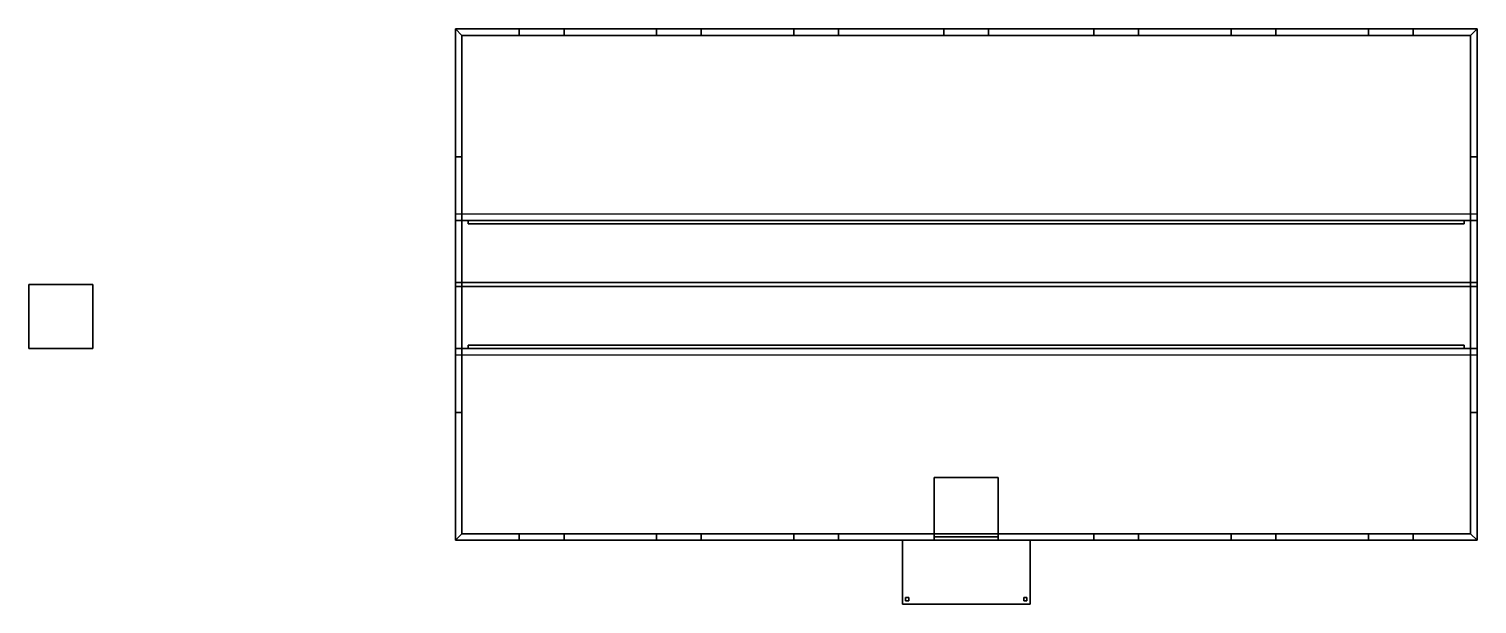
# Model space of a CAD drawing. Header units: millimetres. Extents: x -14.7 to 8, y -5 to 4.
import ezdxf

# ---------------------------------------------------------------- set-up
doc = ezdxf.new("R2010")
doc.units = ezdxf.units.MM
for name, color, linetype in [('dead', 2, 'Continuous'), ('door', 1, 'Continuous'), ('tmp', 4, 'Continuous')]:
    doc.layers.add(name, color=color, linetype=linetype)

msp = doc.modelspace()

# ---------------------------------------------------------------- linework, layer by layer
for points in [[(-8, 4), (-8, 2), (-8, 2, 2.5), (-8, 4, 2.5)], [(8, 1, 4.389), (8, 4, 2.5), (-8, 4, 2.5), (-8, 1, 4.389)], [(-7, 4, 1), (-8, 4), (-8, 4, 2.5), (-7, 4, 2)], [(-6.3, 4, 1), (-0.5, 4), (-8, 4), (-7, 4, 1)], [(-6.3, 4, 2), (-7, 4, 2), (-8, 4, 2.5)], [(-4.85, 4, 2), (-6.3, 4, 2), (-8, 4, 2.5), (-1, 4, 2.5)], [(-8, 4, 2.5), (-8, 2, 2.5), (-8, 1.5, 3), (-8, 1, 4.389)], [(-7, 3.9, 1), (-7, 4, 1), (-7, 4, 2), (-7, 3.9, 2)], [(-6.3, 3.9, 1), (-6.3, 4, 1), (-7, 4, 1), (-7, 3.9, 1)], [(-6.3, 3.9, 1), (-7, 3.9, 1), (-7, 3.9, 2), (-6.3, 3.9, 2)], [(-6.3, 3.9, 2), (-6.3, 4, 2), (-6.3, 4, 1), (-6.3, 3.9, 1)], [(-4.85, 4, 1), (-6.3, 4, 1), (-6.3, 4, 2), (-4.85, 4, 2)], [(-4.85, 4, 1), (-0.5, 4), (-0.5, 4), (-6.3, 4, 1)], [(-4.85, 3.9, 1), (-4.85, 4, 1), (-4.85, 4, 2), (-4.85, 3.9, 2)], [(-4.15, 3.9, 1), (-4.15, 4, 1), (-4.85, 4, 1), (-4.85, 3.9, 1)], [(-4.15, 4, 1), (-0.5, 4), (-0.5, 4), (-4.85, 4, 1)], [(-4.15, 4, 2), (-4.85, 4, 2), (-1, 4, 2.5)], [(-4.15, 3.9, 1), (-4.85, 3.9, 1), (-4.85, 3.9, 2), (-4.15, 3.9, 2)], [(-4.15, 3.9, 2), (-4.15, 4, 2), (-4.15, 4, 1), (-4.15, 3.9, 1)], [(-2.7, 4, 1), (-4.15, 4, 1), (-4.15, 4, 2), (-2.7, 4, 2)], [(-2.7, 4, 1), (-0.5, 4), (-0.5, 4), (-4.15, 4, 1)], [(-2.7, 4, 2), (-4.15, 4, 2), (-1, 4, 2.5)], [(-2.7, 3.9, 1), (-2.7, 4, 1), (-2.7, 4, 2), (-2.7, 3.9, 2)], [(-2, 3.9, 1), (-2, 4, 1), (-2.7, 4, 1), (-2.7, 3.9, 1)], [(-2, 4, 1), (-0.5, 4), (-0.5, 4), (-2.7, 4, 1)], [(-2, 3.9, 1), (-2.7, 3.9, 1), (-2.7, 3.9, 2), (-2, 3.9, 2)], [(-2, 3.9, 2), (-2, 4, 2), (-2, 4, 1), (-2, 3.9, 1)], [(-2, 4, 2), (-1, 4, 2.5), (-0.5, 4), (-2, 4, 1)], [(-0.35, 4, 1), (-0.5, 4), (-1, 4, 2.5), (-0.35, 4, 2)], [(0.35, 4, 2), (-0.35, 4, 2), (-1, 4, 2.5), (1, 4, 2.5)], [(0.35, 4, 1), (0.5, 4), (-0.5, 4), (-0.35, 4, 1)], [(-0.35, 3.9, 1), (-0.35, 4, 1), (-0.35, 4, 2), (-0.35, 3.9, 2)], [(0.35, 3.9, 1), (0.35, 4, 1), (-0.35, 4, 1), (-0.35, 3.9, 1)], [(0.35, 3.9, 1), (-0.35, 3.9, 1), (-0.35, 3.9, 2), (0.35, 3.9, 2)], [(0.35, 3.9, 2), (0.35, 4, 2), (0.35, 4, 1), (0.35, 3.9, 1)], [(0.35, 4, 2), (1, 4, 2.5), (0.5, 4), (0.35, 4, 1)], [(2, 4, 1), (0.5, 4), (1, 4, 2.5), (2, 4, 2)], [(2.7, 4, 1), (0.5, 4), (0.5, 4), (2, 4, 1)], [(0.5, 4), (0.5, 4), (2.7, 4, 1), (4.15, 4, 1)], [(4.85, 4, 1), (0.5, 4), (0.5, 4), (4.15, 4, 1)], [(0.5, 4), (0.5, 4), (4.85, 4, 1), (6.3, 4, 1)], [(7, 4, 1), (8, 4), (0.5, 4), (6.3, 4, 1)], [(1, 4, 2.5), (2.7, 4, 2), (2, 4, 2), (1, 4, 2.5)], [(1, 4, 2.5), (4.15, 4, 2), (2.7, 4, 2), (1, 4, 2.5)], [(1, 4, 2.5), (4.85, 4, 2), (4.15, 4, 2), (1, 4, 2.5)], [(1, 4, 2.5), (6.3, 4, 2), (4.85, 4, 2), (1, 4, 2.5)], [(8, 4, 2.5), (7, 4, 2), (6.3, 4, 2), (1, 4, 2.5)], [(2, 3.9, 1), (2, 4, 1), (2, 4, 2), (2, 3.9, 2)], [(2.7, 3.9, 1), (2.7, 4, 1), (2, 4, 1), (2, 3.9, 1)], [(2.7, 3.9, 1), (2, 3.9, 1), (2, 3.9, 2), (2.7, 3.9, 2)], [(2.7, 3.9, 2), (2.7, 4, 2), (2.7, 4, 1), (2.7, 3.9, 1)], [(4.15, 4, 1), (2.7, 4, 1), (2.7, 4, 2), (4.15, 4, 2)], [(4.15, 3.9, 1), (4.15, 4, 1), (4.15, 4, 2), (4.15, 3.9, 2)], [(4.85, 3.9, 1), (4.85, 4, 1), (4.15, 4, 1), (4.15, 3.9, 1)], [(4.85, 3.9, 1), (4.15, 3.9, 1), (4.15, 3.9, 2), (4.85, 3.9, 2)], [(4.85, 3.9, 2), (4.85, 4, 2), (4.85, 4, 1), (4.85, 3.9, 1)], [(6.3, 4, 1), (4.85, 4, 1), (4.85, 4, 2), (6.3, 4, 2)], [(6.3, 3.9, 1), (6.3, 4, 1), (6.3, 4, 2), (6.3, 3.9, 2)], [(7, 3.9, 1), (7, 4, 1), (6.3, 4, 1), (6.3, 3.9, 1)], [(7, 3.9, 1), (6.3, 3.9, 1), (6.3, 3.9, 2), (7, 3.9, 2)], [(7, 3.9, 2), (7, 4, 2), (7, 4, 1), (7, 3.9, 1)], [(7, 4, 2), (8, 4, 2.5), (8, 4), (7, 4, 1)], [(8, 2), (8, 4), (8, 4, 2.5), (8, 2, 2.5)], [(8, 1.5, 3), (8, 2, 2.5), (8, 4, 2.5), (8, 1, 4.389)], [(-8, 2), (-8, -2), (-8, -2, 2.5), (-8, 2, 2.5)], [(-8, 2, 2.5), (-8, -2, 2.5), (-8, -1.5, 3), (-8, 1.5, 3)], [(8, -2), (8, 2), (8, 2, 2.5), (8, -2, 2.5)], [(8, -2, 2.5), (8, 2, 2.5), (8, 1.5, 3), (8, -1.5, 3)], [(-8, 1.5, 3), (-8, -1.5, 3), (-8, -1, 4.389), (-8, 1, 4.389)], [(8, -1.5, 3), (8, 1.5, 3), (8, 1, 4.389), (8, -1, 4.389)], [(8, 0.03, 6.1), (8, 1.1, 5.5), (-8, 1.1, 5.5), (-8, 0.03, 6.1)], [(-8, 1.1, 5.5), (-8, 1, 5.5), (-8, 0.03, 6.1)], [(-8, 1, 4.389), (-8, -1, 4.389), (-8, -1, 5.5), (-8, 1, 5.5)], [(7.8, 1, 4.5), (8, 1, 4.389), (-8, 1, 4.389), (-7.8, 1, 4.5)], [(-8, 1, 5.5), (-8, -1, 5.5), (-8, -0.03, 6.1), (-8, 0.03, 6.1)], [(-7.8, 1, 4.5), (-8, 1, 4.389), (-8, 1, 5.5), (-7.8, 1, 5.4)], [(8, 1, 5.5), (7.8, 1, 5.4), (-7.8, 1, 5.4), (-8, 1, 5.5)], [(7.8, 0.95, 4.5), (7.8, 1, 4.5), (-7.8, 1, 4.5), (-7.8, 0.95, 4.5)], [(-7.8, 0.95, 4.5), (-7.8, 1, 4.5), (-7.8, 1, 5.4), (-7.8, 0.95, 5.4)], [(-5.2, 0.95, 5.4), (-5.2, 0.95, 4.5), (-7.8, 0.95, 4.5), (-7.8, 0.95, 5.4)], [(-2.6, 0.95, 5.4), (-2.6, 0.95, 4.5), (-5.2, 0.95, 4.5), (-5.2, 0.95, 5.4)], [(0, 0.95, 5.4), (0, 0.95, 4.5), (-2.6, 0.95, 4.5), (-2.6, 0.95, 5.4)], [(2.6, 0.95, 5.4), (2.6, 0.95, 4.5), (0, 0.95, 4.5), (0, 0.95, 5.4)], [(5.2, 0.95, 5.4), (5.2, 0.95, 4.5), (2.6, 0.95, 4.5), (2.6, 0.95, 5.4)], [(7.8, 0.95, 5.4), (7.8, 0.95, 4.5), (5.2, 0.95, 4.5), (5.2, 0.95, 5.4)], [(7.8, 1, 5.4), (7.8, 1, 4.5), (7.8, 0.95, 4.5), (7.8, 0.95, 5.4)], [(8, 1, 5.5), (8, 1, 4.389), (7.8, 1, 4.5), (7.8, 1, 5.4)], [(8, 1, 5.5), (8, 1.1, 5.5), (8, 0.03, 6.1)], [(8, -1, 4.389), (8, 1, 4.389), (8, 1, 5.5), (8, -1, 5.5)], [(8, -1, 5.5), (8, 1, 5.5), (8, 0.03, 6.1), (8, -0.03, 6.1)], [(-13.68, 0, -1.5), (-13.68, 0, -2.5), (-14.68, 0, -2.5), (-14.68, 0, -1.5)], [(-13.68, 0, -2.5), (-13.68, -1, -2.5), (-14.68, -1, -2.5), (-14.68, 0, -2.5)], [(-14.68, 0, -2.5), (-14.68, -1, -2.5), (-14.68, -1, -1.5), (-14.68, 0, -1.5)], [(-14.68, 0, -1.5), (-14.68, -1, -1.5), (-13.68, -1, -1.5), (-13.68, 0, -1.5)], [(-13.68, -1, -1.5), (-13.68, -1, -2.5), (-13.68, 0, -2.5), (-13.68, 0, -1.5)], [(-8, 0.03, 6.1), (-8, -0.03, 6.1), (8, -0.03, 6.1), (8, 0.03, 6.1)], [(-8, -0.03, 6.1), (-8, -1.1, 5.5), (8, -1.1, 5.5), (8, -0.03, 6.1)], [(-8, -1, 5.5), (-8, -1.1, 5.5), (-8, -0.03, 6.1)], [(8, -1.1, 5.5), (8, -1, 5.5), (8, -0.03, 6.1)], [(-14.68, -1, -1.5), (-14.68, -1, -2.5), (-13.68, -1, -2.5), (-13.68, -1, -1.5)], [(-8, -1, 4.389), (-8, -4, 2.5), (8, -4, 2.5), (8, -1, 4.389)], [(-8, -1.5, 3), (-8, -2, 2.5), (-8, -4, 2.5), (-8, -1, 4.389)], [(-7.8, -1, 4.5), (-8, -1, 4.389), (8, -1, 4.389), (7.8, -1, 4.5)], [(-8, -1, 5.5), (-8, -1, 4.389), (-7.8, -1, 4.5), (-7.8, -1, 5.4)], [(-8, -1, 5.5), (-7.8, -1, 5.4), (7.8, -1, 5.4), (8, -1, 5.5)], [(-7.8, -0.95, 4.5), (-7.8, -1, 4.5), (7.8, -1, 4.5), (7.8, -0.95, 4.5)], [(-7.8, -0.95, 5.4), (-7.8, -0.95, 4.5), (-5.2, -0.95, 4.5), (-5.2, -0.95, 5.4)], [(-7.8, -1, 5.4), (-7.8, -1, 4.5), (-7.8, -0.95, 4.5), (-7.8, -0.95, 5.4)], [(-5.2, -0.95, 5.4), (-5.2, -0.95, 4.5), (-2.6, -0.95, 4.5), (-2.6, -0.95, 5.4)], [(-2.6, -0.95, 5.4), (-2.6, -0.95, 4.5), (0, -0.95, 4.5), (0, -0.95, 5.4)], [(0, -0.95, 5.4), (0, -0.95, 4.5), (2.6, -0.95, 4.5), (2.6, -0.95, 5.4)], [(2.6, -0.95, 5.4), (2.6, -0.95, 4.5), (5.2, -0.95, 4.5), (5.2, -0.95, 5.4)], [(5.2, -0.95, 5.4), (5.2, -0.95, 4.5), (7.8, -0.95, 4.5), (7.8, -0.95, 5.4)], [(7.8, -0.95, 4.5), (7.8, -1, 4.5), (7.8, -1, 5.4), (7.8, -0.95, 5.4)], [(7.8, -1, 4.5), (8, -1, 4.389), (8, -1, 5.5), (7.8, -1, 5.4)], [(8, -4, 2.5), (8, -2, 2.5), (8, -1.5, 3), (8, -1, 4.389)], [(-8, -2), (-8, -4), (-8, -4, 2.5), (-8, -2, 2.5)], [(8, -4), (8, -2), (8, -2, 2.5), (8, -4, 2.5)], [(-0.5, -3.02), (0.5, -3.02), (0.5, -3.02, 2), (-0.5, -3.02, 2)], [(-0.5, -4), (-0.5, -3.02), (-0.5, -3.02, 2), (-0.5, -4, 2)], [(0.5, -3.02), (0.5, -4), (0.5, -4, 2), (0.5, -3.02, 2)], [(-8, -4, 2.5), (-7, -4, 2), (-6.3, -4, 2), (-1, -4, 2.5)], [(-7, -4, 2), (-8, -4, 2.5), (-8, -4), (-7, -4, 1)], [(-7, -4, 1), (-8, -4), (-0.5, -4), (-6.3, -4, 1)], [(-7, -3.9, 1), (-7, -4, 1), (-6.3, -4, 1), (-6.3, -3.9, 1)], [(-7, -3.9, 2), (-7, -4, 2), (-7, -4, 1), (-7, -3.9, 1)], [(-7, -3.9, 1), (-6.3, -3.9, 1), (-6.3, -3.9, 2), (-7, -3.9, 2)], [(-6.3, -3.9, 1), (-6.3, -4, 1), (-6.3, -4, 2), (-6.3, -3.9, 2)], [(-1, -4, 2.5), (-6.3, -4, 2), (-4.85, -4, 2), (-1, -4, 2.45)], [(-6.3, -4, 1), (-4.85, -4, 1), (-4.85, -4, 2), (-6.3, -4, 2)], [(-0.5, -4), (-0.5, -4), (-4.85, -4, 1), (-6.3, -4, 1)], [(-4.85, -3.9, 2), (-4.85, -4, 2), (-4.85, -4, 1), (-4.85, -3.9, 1)], [(-4.85, -3.9, 1), (-4.15, -3.9, 1), (-4.15, -3.9, 2), (-4.85, -3.9, 2)], [(-4.85, -3.9, 1), (-4.85, -4, 1), (-4.15, -4, 1), (-4.15, -3.9, 1)], [(-1, -4, 2.45), (-4.85, -4, 2), (-4.15, -4, 2), (-1, -4, 2.45)], [(-4.85, -4, 1), (-0.5, -4), (-0.5, -4), (-4.15, -4, 1)], [(-4.15, -3.9, 1), (-4.15, -4, 1), (-4.15, -4, 2), (-4.15, -3.9, 2)], [(-1, -4, 2.45), (-4.15, -4, 2), (-2.7, -4, 2), (-1, -4, 2.45)], [(-4.15, -4, 1), (-2.7, -4, 1), (-2.7, -4, 2), (-4.15, -4, 2)], [(-0.5, -4), (-0.5, -4), (-2.7, -4, 1), (-4.15, -4, 1)], [(-2.7, -3.9, 1), (-2, -3.9, 1), (-2, -3.9, 2), (-2.7, -3.9, 2)], [(-2.7, -3.9, 2), (-2.7, -4, 2), (-2.7, -4, 1), (-2.7, -3.9, 1)], [(-2.7, -3.9, 1), (-2.7, -4, 1), (-2, -4, 1), (-2, -3.9, 1)], [(-1, -4, 2.45), (-2.7, -4, 2), (-2, -4, 2), (-1, -4, 2.45)], [(-2.7, -4, 1), (-0.5, -4), (-0.5, -4), (-2, -4, 1)], [(-2, -3.9, 1), (-2, -4, 1), (-2, -4, 2), (-2, -3.9, 2)], [(-2, -4, 1), (-0.5, -4), (-1, -4, 2.45), (-2, -4, 2)], [(-1, -4, 2.45), (-1, -5, 2.35), (-1, -5, 2.4), (-1, -4, 2.5)], [(1, -4, 2.45), (1, -5, 2.35), (-1, -5, 2.35), (-1, -4, 2.45)], [(-1, -4, 2.5), (-1, -5, 2.4), (1, -5, 2.4), (1, -4, 2.5)], [(-0.5, -4), (-0.5, -4), (-0.5, -4, 2), (-1, -4, 2.45)], [(-0.5, -4, 2), (0.5, -4, 2), (1, -4, 2.45), (-1, -4, 2.45)], [(0.5, -4), (1, -4, 2.45), (1, -4, 2.45), (0.5, -4, 2)], [(2, -4, 2), (1, -4, 2.45), (0.5, -4), (2, -4, 1)], [(2, -4, 1), (0.5, -4), (0.5, -4), (2.7, -4, 1)], [(2.7, -4, 1), (0.5, -4), (0.5, -4), (4.15, -4, 1)], [(4.15, -4, 1), (0.5, -4), (0.5, -4), (4.85, -4, 1)], [(4.85, -4, 1), (0.5, -4), (0.5, -4), (6.3, -4, 1)], [(6.3, -4, 1), (0.5, -4), (8, -4), (7, -4, 1)], [(1, -5, 2.4), (1, -5, 2.35), (1, -4, 2.45), (1, -4, 2.5)], [(2, -4, 2), (2.7, -4, 2), (1, -4, 2.5), (1, -4, 2.45)], [(2.7, -4, 2), (4.15, -4, 2), (1, -4, 2.5)], [(4.15, -4, 2), (4.85, -4, 2), (1, -4, 2.5)], [(4.85, -4, 2), (6.3, -4, 2), (8, -4, 2.5), (1, -4, 2.5)], [(2, -3.9, 1), (2.7, -3.9, 1), (2.7, -3.9, 2), (2, -3.9, 2)], [(2, -3.9, 2), (2, -4, 2), (2, -4, 1), (2, -3.9, 1)], [(2, -3.9, 1), (2, -4, 1), (2.7, -4, 1), (2.7, -3.9, 1)], [(2.7, -3.9, 1), (2.7, -4, 1), (2.7, -4, 2), (2.7, -3.9, 2)], [(2.7, -4, 1), (4.15, -4, 1), (4.15, -4, 2), (2.7, -4, 2)], [(4.15, -3.9, 1), (4.85, -3.9, 1), (4.85, -3.9, 2), (4.15, -3.9, 2)], [(4.15, -3.9, 2), (4.15, -4, 2), (4.15, -4, 1), (4.15, -3.9, 1)], [(4.15, -3.9, 1), (4.15, -4, 1), (4.85, -4, 1), (4.85, -3.9, 1)], [(4.85, -3.9, 1), (4.85, -4, 1), (4.85, -4, 2), (4.85, -3.9, 2)], [(4.85, -4, 1), (6.3, -4, 1), (6.3, -4, 2), (4.85, -4, 2)], [(6.3, -3.9, 2), (6.3, -4, 2), (6.3, -4, 1), (6.3, -3.9, 1)], [(6.3, -3.9, 1), (7, -3.9, 1), (7, -3.9, 2), (6.3, -3.9, 2)], [(6.3, -3.9, 1), (6.3, -4, 1), (7, -4, 1), (7, -3.9, 1)], [(6.3, -4, 2), (7, -4, 2), (8, -4, 2.5)], [(7, -3.9, 1), (7, -4, 1), (7, -4, 2), (7, -3.9, 2)], [(7, -4, 1), (8, -4), (8, -4, 2.5), (7, -4, 2)], [(-0.9, -4.9, 2.36), (-0.9, -4.9), (-0.95, -4.9), (-0.95, -4.9, 2.36)], [(-0.95, -4.9), (-0.95, -4.95), (-0.95, -4.95, 2.355), (-0.95, -4.9, 2.36)], [(-0.95, -4.95, 2.355), (-0.95, -4.95), (-0.9, -4.95), (-0.9, -4.95, 2.355)], [(-0.9, -4.95, 2.355), (-0.9, -4.95), (-0.9, -4.9), (-0.9, -4.9, 2.36)], [(0.95, -4.9, 2.36), (0.95, -4.9), (0.9, -4.9), (0.9, -4.9, 2.36)], [(0.9, -4.9), (0.9, -4.95), (0.9, -4.95, 2.355), (0.9, -4.9, 2.36)], [(0.9, -4.95, 2.355), (0.9, -4.95), (0.95, -4.95), (0.95, -4.95, 2.355)], [(0.95, -4.95, 2.355), (0.95, -4.95), (0.95, -4.9), (0.95, -4.9, 2.36)], [(-1, -5, 2.4), (-1, -5, 2.35), (1, -5, 2.35), (1, -5, 2.4)]]:
    msp.add_3dface(points)
at = {"layer": 'dead'}
for points in [[(-8, 4, 2.5), (-7.9, 3.9, 2.5), (7.9, 3.9, 2.5), (8, 4, 2.5)], [(-7.9, 3.9, 2.5), (-8, 4, 2.5), (-8, 1, 4.389), (-7.9, 1, 4.389)], [(-7, 3.9, 2), (-7.9, 3.9, 2.5), (-7.9, 3.9), (-7, 3.9, 1)], [(-7, 3.9, 1), (-7.9, 3.9), (-0.5, 3.9), (-6.3, 3.9, 1)], [(-7.9, 3.9, 2.5), (-7, 3.9, 2), (-6.3, 3.9, 2), (-1, 3.9, 2.5)], [(-7.9, 2), (-7.9, 3.9), (-7.9, 3.9, 2.5), (-7.9, 2, 2.5)], [(-7.9, 1.5, 3), (-7.9, 2, 2.5), (-7.9, 3.9, 2.5), (-7.9, 1, 4.389)], [(-6.3, 3.9, 1), (-4.85, 3.9, 1), (-4.85, 3.9, 2), (-6.3, 3.9, 2)], [(-0.5, 3.9), (-0.5, 3.9), (-4.85, 3.9, 1), (-6.3, 3.9, 1)], [(-1, 3.9, 2.5), (-6.3, 3.9, 2), (-4.85, 3.9, 2), (-1, 3.9, 2.45)], [(-4.85, 3.9, 1), (-0.5, 3.9), (-0.5, 3.9), (-4.15, 3.9, 1)], [(-1, 3.9, 2.45), (-4.85, 3.9, 2), (-4.15, 3.9, 2), (-1, 3.9, 2.45)], [(-4.15, 3.9, 1), (-2.7, 3.9, 1), (-2.7, 3.9, 2), (-4.15, 3.9, 2)], [(-0.5, 3.9), (-0.5, 3.9), (-2.7, 3.9, 1), (-4.15, 3.9, 1)], [(-1, 3.9, 2.45), (-4.15, 3.9, 2), (-2.7, 3.9, 2), (-1, 3.9, 2.45)], [(-2.7, 3.9, 1), (-0.5, 3.9), (-0.5, 3.9), (-2, 3.9, 1)], [(-1, 3.9, 2.45), (-2.7, 3.9, 2), (-2, 3.9, 2), (-1, 3.9, 2.45)], [(-2, 3.9, 1), (-0.5, 3.9), (-1, 3.9, 2.45), (-2, 3.9, 2)], [(-0.5, 3.9), (-0.5, 3.9), (-0.5, 3.9, 2), (-1, 3.9, 2.45)], [(-0.5, 3.9, 2), (0.5, 3.9, 2), (1, 3.9, 2.45), (-1, 3.9, 2.45)], [(2, 3.9, 2), (1, 3.9, 2.45), (0.5, 3.9), (2, 3.9, 1)], [(0.5, 3.9), (1, 3.9, 2.45), (1, 3.9, 2.45), (0.5, 3.9, 2)], [(6.3, 3.9, 1), (0.5, 3.9), (7.9, 3.9), (7, 3.9, 1)], [(4.85, 3.9, 1), (0.5, 3.9), (0.5, 3.9), (6.3, 3.9, 1)], [(4.15, 3.9, 1), (0.5, 3.9), (0.5, 3.9), (4.85, 3.9, 1)], [(2.7, 3.9, 1), (0.5, 3.9), (0.5, 3.9), (4.15, 3.9, 1)], [(2, 3.9, 1), (0.5, 3.9), (0.5, 3.9), (2.7, 3.9, 1)], [(4.85, 3.9, 2), (6.3, 3.9, 2), (7.9, 3.9, 2.5), (1, 3.9, 2.5)], [(4.15, 3.9, 2), (4.85, 3.9, 2), (1, 3.9, 2.5)], [(2.7, 3.9, 2), (4.15, 3.9, 2), (1, 3.9, 2.5)], [(2, 3.9, 2), (2.7, 3.9, 2), (1, 3.9, 2.5), (1, 3.9, 2.45)], [(2.7, 3.9, 1), (4.15, 3.9, 1), (4.15, 3.9, 2), (2.7, 3.9, 2)], [(4.85, 3.9, 1), (6.3, 3.9, 1), (6.3, 3.9, 2), (4.85, 3.9, 2)], [(6.3, 3.9, 2), (7, 3.9, 2), (7.9, 3.9, 2.5)], [(7, 3.9, 1), (7.9, 3.9), (7.9, 3.9, 2.5), (7, 3.9, 2)], [(8, 4, 2.5), (7.9, 3.9, 2.5), (7.9, 1, 4.389), (8, 1, 4.389)], [(7.9, 3.9), (7.9, 2), (7.9, 2, 2.5), (7.9, 3.9, 2.5)], [(7.9, 3.9, 2.5), (7.9, 2, 2.5), (7.9, 1.5, 3), (7.9, 1, 4.389)], [(-8, 2), (-7.9, 2), (-7.9, 2, 2.5), (-8, 2, 2.5)], [(7.9, 2), (8, 2), (8, 2, 2.5), (7.9, 2, 2.5)], [(-7.9, -1.5, 3), (-7.9, 1.5, 3), (-7.9, 1, 4.389), (-7.9, -1, 4.389)], [(7.9, 1.5, 3), (7.9, -1.5, 3), (7.9, -1, 4.389), (7.9, 1, 4.389)], [(-7.9, 1.1, 5.5), (-8, 1.1, 5.5), (-8, 0.03, 6.1), (-7.9, 0.03, 6.1)], [(-7.9, 1, 4.389), (-8, 1, 4.389), (-8, 1, 5.5), (-7.9, 1, 5.5)], [(-7.9, 1, 5.5), (-7.9, 1.1, 5.5), (-7.9, 0.03, 6.1)], [(-7.9, -1, 4.389), (-7.9, 1, 4.389), (-7.9, 1, 5.5), (-7.9, -1, 5.5)], [(-7.9, -1, 5.5), (-7.9, 1, 5.5), (-7.9, 0.03, 6.1), (-7.9, -0.03, 6.1)], [(7.9, 1.1, 5.5), (7.9, 1, 5.5), (7.9, 0.03, 6.1)], [(8, 1.1, 5.5), (7.9, 1.1, 5.5), (7.9, 0.03, 6.1), (8, 0.03, 6.1)], [(7.9, 1, 4.389), (7.9, -1, 4.389), (7.9, -1, 5.5), (7.9, 1, 5.5)], [(7.9, 1, 5.5), (7.9, -1, 5.5), (7.9, -0.03, 6.1), (7.9, 0.03, 6.1)], [(8, 1, 4.389), (7.9, 1, 4.389), (7.9, 1, 5.5), (8, 1, 5.5)], [(-7.9, 0.03, 6.1), (-8, 0.03, 6.1), (-8, -0.03, 6.1), (-7.9, -0.03, 6.1)], [(8, 0.03, 6.1), (7.9, 0.03, 6.1), (7.9, -0.03, 6.1), (8, -0.03, 6.1)], [(-8, -1.1, 5.5), (-7.9, -1.1, 5.5), (-7.9, -0.03, 6.1), (-8, -0.03, 6.1)], [(-7.9, -1.1, 5.5), (-7.9, -1, 5.5), (-7.9, -0.03, 6.1)], [(7.9, -1, 5.5), (7.9, -1.1, 5.5), (7.9, -0.03, 6.1)], [(7.9, -1.1, 5.5), (8, -1.1, 5.5), (8, -0.03, 6.1), (7.9, -0.03, 6.1)], [(-8, -1, 4.389), (-7.9, -1, 4.389), (-7.9, -1, 5.5), (-8, -1, 5.5)], [(-8, -4, 2.5), (-7.9, -3.9, 2.5), (-7.9, -1, 4.389), (-8, -1, 4.389)], [(-7.9, -3.9, 2.5), (-7.9, -2, 2.5), (-7.9, -1.5, 3), (-7.9, -1, 4.389)], [(7.9, -1.5, 3), (7.9, -2, 2.5), (7.9, -3.9, 2.5), (7.9, -1, 4.389)], [(7.9, -1, 4.389), (8, -1, 4.389), (8, -1, 5.5), (7.9, -1, 5.5)], [(7.9, -3.9, 2.5), (8, -4, 2.5), (8, -1, 4.389), (7.9, -1, 4.389)], [(-7.9, -2), (-8, -2), (-8, -2, 2.5), (-7.9, -2, 2.5)], [(-7.9, -3.9), (-7.9, -2), (-7.9, -2, 2.5), (-7.9, -3.9, 2.5)], [(7.9, -2), (7.9, -3.9), (7.9, -3.9, 2.5), (7.9, -2, 2.5)], [(8, -2), (7.9, -2), (7.9, -2, 2.5), (8, -2, 2.5)], [(8, -4, 2.5), (7.9, -3.9, 2.5), (-7.9, -3.9, 2.5), (-8, -4, 2.5)], [(-7, -3.9, 1), (-7.9, -3.9), (-7.9, -3.9, 2.5), (-7, -3.9, 2)], [(-6.3, -3.9, 1), (-0.5, -3.9), (-7.9, -3.9), (-7, -3.9, 1)], [(-4.85, -3.9, 2), (-6.3, -3.9, 2), (-7.9, -3.9, 2.5), (-1, -3.9, 2.5)], [(-6.3, -3.9, 2), (-7, -3.9, 2), (-7.9, -3.9, 2.5)], [(-4.85, -3.9, 1), (-6.3, -3.9, 1), (-6.3, -3.9, 2), (-4.85, -3.9, 2)], [(-4.85, -3.9, 1), (-0.5, -3.9), (-0.5, -3.9), (-6.3, -3.9, 1)], [(-4.15, -3.9, 1), (-0.5, -3.9), (-0.5, -3.9), (-4.85, -3.9, 1)], [(-4.15, -3.9, 2), (-4.85, -3.9, 2), (-1, -3.9, 2.5)], [(-2.7, -3.9, 1), (-4.15, -3.9, 1), (-4.15, -3.9, 2), (-2.7, -3.9, 2)], [(-2.7, -3.9, 1), (-0.5, -3.9), (-0.5, -3.9), (-4.15, -3.9, 1)], [(-2.7, -3.9, 2), (-4.15, -3.9, 2), (-1, -3.9, 2.5)], [(-2, -3.9, 1), (-0.5, -3.9), (-0.5, -3.9), (-2.7, -3.9, 1)], [(-2, -3.9, 2), (-1, -3.9, 2.5), (-0.5, -3.9), (-2, -3.9, 1)], [(-0.35, -3.9, 1), (-0.5, -3.9), (-1, -3.9, 2.5), (-0.35, -3.9, 2)], [(0.35, -3.9, 2), (-0.35, -3.9, 2), (-1, -3.9, 2.5), (1, -3.9, 2.5)], [(0.35, -3.9, 1), (0.5, -3.9), (-0.5, -3.9), (-0.35, -3.9, 1)], [(0.35, -3.9, 2), (1, -3.9, 2.5), (0.5, -3.9), (0.35, -3.9, 1)], [(2, -3.9, 1), (0.5, -3.9), (1, -3.9, 2.5), (2, -3.9, 2)], [(7, -3.9, 1), (7.9, -3.9), (0.5, -3.9), (6.3, -3.9, 1)], [(0.5, -3.9), (0.5, -3.9), (4.85, -3.9, 1), (6.3, -3.9, 1)], [(4.85, -3.9, 1), (0.5, -3.9), (0.5, -3.9), (4.15, -3.9, 1)], [(0.5, -3.9), (0.5, -3.9), (2.7, -3.9, 1), (4.15, -3.9, 1)], [(2.7, -3.9, 1), (0.5, -3.9), (0.5, -3.9), (2, -3.9, 1)], [(7.9, -3.9, 2.5), (7, -3.9, 2), (6.3, -3.9, 2), (1, -3.9, 2.5)], [(1, -3.9, 2.5), (6.3, -3.9, 2), (4.85, -3.9, 2), (1, -3.9, 2.5)], [(1, -3.9, 2.5), (4.85, -3.9, 2), (4.15, -3.9, 2), (1, -3.9, 2.5)], [(1, -3.9, 2.5), (4.15, -3.9, 2), (2.7, -3.9, 2), (1, -3.9, 2.5)], [(1, -3.9, 2.5), (2.7, -3.9, 2), (2, -3.9, 2), (1, -3.9, 2.5)], [(4.15, -3.9, 1), (2.7, -3.9, 1), (2.7, -3.9, 2), (4.15, -3.9, 2)], [(6.3, -3.9, 1), (4.85, -3.9, 1), (4.85, -3.9, 2), (6.3, -3.9, 2)], [(7, -3.9, 2), (7.9, -3.9, 2.5), (7.9, -3.9), (7, -3.9, 1)]]:
    msp.add_3dface(points, dxfattribs=at)
at = {"layer": 'door'}
for points in [[(-0.5, -3.95, 2), (-0.5, -4, 2), (0.5, -4, 2), (0.5, -3.95, 2)], [(0.5, -3.95, 2), (0.5, -3.95), (-0.5, -3.95), (-0.5, -3.95, 2)], [(-0.5, -3.95), (-0.5, -4), (-0.5, -4, 2), (-0.5, -3.95, 2)], [(-0.5, -4, 2), (-0.5, -4), (0.5, -4), (0.5, -4, 2)], [(0.5, -4, 2), (0.5, -4), (0.5, -3.95), (0.5, -3.95, 2)]]:
    msp.add_3dface(points, dxfattribs=at)
at = {"layer": 'tmp', "extrusion": (0, -1, 0)}
for p, q in [((7.8, 1, 4.5), (-7.8, 1, 4.5)), ((-7.8, 1, 4.5), (-7.8, 1, 5.4)), ((-7.8, 1, 5.4), (7.8, 1, 5.4))]:
    msp.add_line(p, q, dxfattribs=at)
at = {"layer": 'tmp', "extrusion": (1.22461e-16, 1, 0)}
for p, q in [((7.8, -1, 5.4), (-7.8, -1, 5.4)), ((-7.8, -1, 4.5), (7.8, -1, 4.5)), ((7.8, -1, 4.5), (7.8, -1, 5.4))]:
    msp.add_line(p, q, dxfattribs=at)

doc.saveas('drawing.dxf')
